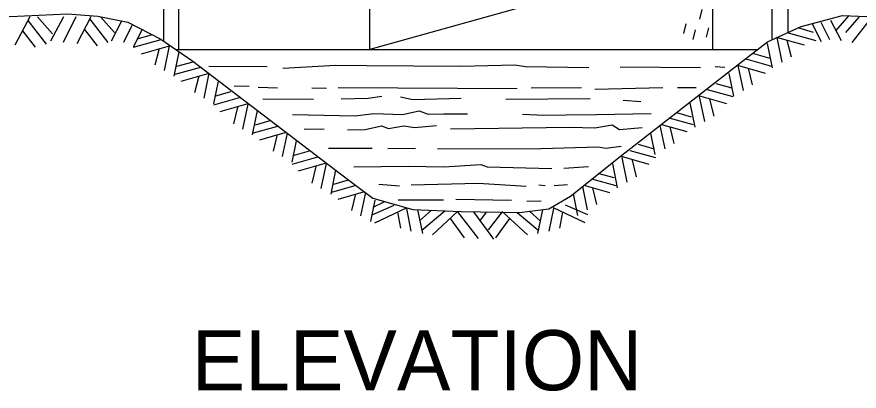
# Model space of a CAD drawing. Extents: x -894 to 866, y -476 to 714.
# Drawn here: x -334.5 to -194.1, y -266.5 to -204.2 of the extents above; entities that cross this region are included whole.
import ezdxf

# ---------------------------------------------------------------- set-up
doc = ezdxf.new("R2010")
doc.units = 0
for name, color, linetype in [('57 Undefined', 7, 'Continuous'), ('59 Sndwall Anno', 7, 'Continuous'), ('60 Nongeo Data', 7, 'Continuous')]:
    doc.layers.add(name, color=color, linetype=linetype)

msp = doc.modelspace()

# ---------------------------------------------------------------- linework, layer by layer
at = {"layer": '59 Sndwall Anno'}
for p, q in [((-220.68, -204.58), (-220.32, -202.97)), ((-332.31, -204.23), (-334.79, -208.93)), ((-332.63, -204.83), (-329.61, -208.73)), ((-331.03, -204.21), (-328.52, -207.06)), ((-326.71, -204.21), (-328.84, -208.28)), ((-324.64, -204.21), (-326.76, -208.49)), ((-322.12, -204.21), (-324.48, -208.7)), ((-322.32, -204.6), (-319.3, -208.5)), ((-320.45, -204.28), (-318.2, -206.82)), ((-198.92, -204.76), (-197.16, -208.12)), ((-195.85, -204.01), (-198.1, -206.55)), ((-194.18, -204.28), (-196.43, -206.82)), ((-192.32, -204.6), (-195.34, -208.5)), ((-317.01, -204.92), (-318.77, -208.28)), ((-315.23, -205.55), (-316.69, -208.49)), ((-313.6, -206.25), (-315.06, -209.19)), ((-223.35, -206.97), (-222.98, -205.37)), ((-219.58, -207.61), (-219.21, -206.01)), ((-201.73, -206.79), (-204.12, -206.1)), ((-201.95, -205.39), (-200.49, -208.33)), ((-200.54, -205.07), (-199.08, -208)), ((-333.53, -206.54), (-331.41, -209.26)), ((-323.22, -206.3), (-321.09, -209.03)), ((-314.41, -207.87), (-312.02, -207.18)), ((-221.79, -207.98), (-221.42, -206.38)), ((-203.27, -208.94), (-207.92, -207.62)), ((-207.87, -207.62), (-207.02, -211.76)), ((-201.31, -208.2), (-205.92, -206.92)), ((-315.05, -209.28), (-310.44, -207.99)), ((-313.68, -210.34), (-309.03, -209.02)), ((-309.08, -209.02), (-309.93, -213.16)), ((-209.45, -208.64), (-208.64, -212.7)), ((-206.17, -208.09), (-205.48, -210.86)), ((-310.78, -209.49), (-311.47, -212.27)), ((-307.5, -210.04), (-308.31, -214.1)), ((-208.99, -211.14), (-211.67, -210.38)), ((-307.8, -212.44), (-305.12, -211.67)), ((-208.68, -212.46), (-212.96, -211.27)), ((-308.1, -213.76), (-303.82, -212.56)), ((-209.72, -213.62), (-214.37, -212.3)), ((-214.33, -212.3), (-213.48, -216.44)), ((-212.62, -212.77), (-211.94, -215.54)), ((-307.07, -214.91), (-302.42, -213.59)), ((-304.17, -214.06), (-304.85, -216.84)), ((-302.46, -213.59), (-303.31, -217.73)), ((-215.85, -213.61), (-215.1, -217.38)), ((-300.94, -214.9), (-301.69, -218.67)), ((-215.31, -216.1), (-217.99, -215.33)), ((-301.48, -217.39), (-298.8, -216.63)), ((-216.21, -218.66), (-220.86, -217.34)), ((-220.78, -217.47), (-219.92, -221.61)), ((-215.13, -217.54), (-219.41, -216.35)), ((-301.65, -218.84), (-297.37, -217.65)), ((-300.58, -219.95), (-295.93, -218.63)), ((-296.01, -218.76), (-296.86, -222.9)), ((-222.35, -218.49), (-221.54, -222.55)), ((-219.07, -217.93), (-218.38, -220.71)), ((-297.72, -219.23), (-298.4, -222)), ((-294.43, -219.78), (-295.24, -223.84)), ((-222.05, -220.88), (-224.53, -220.18)), ((-294.73, -222.17), (-292.26, -221.47)), ((-221.75, -222.2), (-225.78, -221.08)), ((-295.04, -223.49), (-291, -222.37)), ((-227.34, -222.28), (-226.54, -226.18)), ((-222.78, -223.36), (-227.03, -222.15)), ((-225.68, -222.51), (-225, -225.28)), ((-294, -224.65), (-289.75, -223.44)), ((-291.1, -223.8), (-291.79, -226.57)), ((-289.44, -223.57), (-290.25, -227.47)), ((-228.88, -223.54), (-228.16, -227.12)), ((-287.91, -224.83), (-288.63, -228.41)), ((-228.21, -226.23), (-230.89, -225.47)), ((-288.42, -227.26), (-285.74, -226.49)), ((-228.03, -227.68), (-232.31, -226.49)), ((-288.59, -228.7), (-284.31, -227.51)), ((-287.52, -229.82), (-282.86, -228.5)), ((-282.95, -228.62), (-283.8, -232.76)), ((-235.25, -228.62), (-234.44, -232.68)), ((-229.11, -228.79), (-233.76, -227.47)), ((-233.68, -227.6), (-232.82, -231.74)), ((-231.97, -228.07), (-231.28, -230.85)), ((-284.66, -229.09), (-285.34, -231.87)), ((-281.37, -229.65), (-282.18, -233.71)), ((-281.67, -232.04), (-279.2, -231.33)), ((-234.65, -232.33), (-238.68, -231.21)), ((-234.95, -231.02), (-237.43, -230.31)), ((-281.98, -233.36), (-277.94, -232.24)), ((-240.24, -232.42), (-239.44, -236.31)), ((-235.68, -233.49), (-239.93, -232.29)), ((-238.58, -232.64), (-237.9, -235.42)), ((-280.94, -234.52), (-276.69, -233.31)), ((-278.04, -233.66), (-278.72, -236.44)), ((-276.38, -233.44), (-277.19, -237.33)), ((-241.78, -233.67), (-241.06, -237.25)), ((-274.85, -234.69), (-275.56, -238.28)), ((-275.3, -237.15), (-271.59, -235.53)), ((-275.12, -235.86), (-273.26, -235)), ((-239.33, -237.15), (-243.05, -235.53)), ((-274.83, -238.46), (-269.57, -236)), ((-271.06, -236.73), (-270.56, -239.35)), ((-269.57, -236.07), (-268.81, -239.84)), ((-267.71, -236.34), (-266.9, -240.26)), ((-267.37, -238.14), (-265.41, -236.39)), ((-266.98, -239.71), (-263.16, -236.49)), ((-261.04, -236.6), (-265.23, -240.5)), ((-261.03, -236.63), (-257.63, -241.1)), ((-258.39, -236.65), (-255.04, -241.21)), ((-256.25, -236.65), (-257.26, -238.03)), ((-253.61, -236.63), (-255.92, -239.66)), ((-253.59, -236.6), (-249.4, -240.5)), ((-247.65, -239.71), (-251.09, -236.81)), ((-247.26, -238.14), (-249.06, -236.54)), ((-246.92, -236.34), (-247.73, -240.26)), ((-245.06, -236.07), (-245.82, -239.84)), ((-239.8, -238.46), (-245.06, -236)), ((-243.57, -236.73), (-244.07, -239.35)), ((-262.26, -237.78), (-259.93, -240.97)), ((-252.38, -237.78), (-254.71, -240.97))]:
    msp.add_line(p, q, dxfattribs=at)
for points in [[(-302.48, -212.42), (-292.74, -212.47)], [(-290.13, -212.76), (-281.32, -212.24), (-276.18, -212.29), (-260.48, -212.43), (-251.51, -212.19), (-249.71, -212.48), (-239.19, -212.61)], [(-233.97, -212.54), (-220.59, -212.63)], [(-218.15, -212.47), (-216.52, -212.6)], [(-298.27, -215.7), (-295.75, -215.74)], [(-294.28, -215.91), (-291.02, -216)], [(-285.31, -216.04), (-282.9, -216.05)], [(-280.94, -215.96), (-251.13, -216.12)], [(-248.77, -216.04), (-240.41, -215.97)], [(-238.16, -216.26), (-226.87, -215.98)], [(-224.38, -215.94), (-221.32, -215.95)], [(-280.45, -217.85), (-275.93, -217.73), (-273.64, -217.4)], [(-293.46, -217.83), (-285.06, -217.93)], [(-270.54, -217.53), (-268.5, -217.94), (-260.47, -217.71)], [(-253.01, -217.92), (-238.94, -217.77)], [(-233.47, -218.06), (-230.49, -218.31)], [(-288.56, -220.46), (-278.12, -220.67), (-275.02, -220.31), (-270.21, -220.43), (-267.44, -219.82), (-265.93, -220.4), (-263.4, -220.36), (-259.4, -220.32)], [(-250.23, -220.38), (-246.68, -220.54), (-242.97, -220.51), (-237.91, -220.47), (-228.82, -220.27)], [(-286.6, -222.87), (-283.26, -222.84)], [(-279.38, -223), (-276.44, -222.96), (-273.71, -222.35), (-272.53, -222.76), (-270, -222.32), (-268.21, -222.61), (-264.58, -222.28)], [(-262.21, -222.82), (-242.27, -222.59), (-238.15, -222.68), (-235.3, -222.19), (-234.08, -222.97), (-230.28, -222.61)], [(-264.41, -226.17), (-247.12, -226.11), (-237.62, -225.83), (-236.35, -226.04), (-233.78, -225.71)], [(-282.56, -226.03), (-275.26, -226.04)], [(-272.69, -226.12), (-268.04, -226.08)], [(-278.31, -229.14), (-269.22, -229.07), (-263.34, -229.16), (-257.15, -228.76), (-256.13, -229.17), (-245.32, -229.46)], [(-243.36, -229.39), (-239.24, -229.1)], [(-274.14, -232.05), (-270.72, -232.3)], [(-268.8, -232.18), (-257.59, -231.87), (-249.63, -232.36)], [(-247.51, -232.16), (-246.45, -232.25)], [(-244.94, -232.25), (-242.74, -232.09)], [(-270.92, -234.67), (-263.41, -234.68)], [(-261.33, -234.56), (-252.08, -234.69)], [(-249.51, -234.86), (-247.14, -234.82)]]:
    msp.add_lwpolyline(points, dxfattribs=at)
at = {"layer": '60 Nongeo Data'}
for p, q in [((-275.65, -209.63), (-275.65, -152.42)), ((-218.52, -209.63), (-218.52, -152.42)), ((-309.99, -208.18), (-309.99, -192.12)), ((-307.5, -209.63), (-307.5, -192.12)), ((-208.61, -208.02), (-208.61, -192.11)), ((-205.97, -206.8), (-205.97, -192.11)), ((-218.52, -193.69), (-275.65, -209.63)), ((-308, -209.63), (-211.05, -209.63))]:
    msp.add_line(p, q, dxfattribs=at)
msp.add_lwpolyline([(-441.36, -203.76), (-335.57, -204.16), (-326.03, -203.68), (-320.97, -204.1), (-315.95, -205.08), (-310.48, -207.91), (-305.17, -211.6), (-279.36, -231.23), (-275.16, -234.38), (-268.51, -236.27), (-260.43, -236.57), (-250.73, -236.74), (-245.83, -236.13), (-242.21, -234.05), (-233.66, -227.23), (-213.79, -211.74), (-209.39, -208.35), (-203.81, -205.82), (-196.92, -203.98), (-190.19, -204.24), (-106.45, -204.72)], dxfattribs=at)

# ---------------------------------------------------------------- texts
at = {"layer": '57 Undefined'}
msp.add_text('ELEVATION', height=10, dxfattribs=at).set_placement((-305.34, -266.34))

doc.saveas('drawing.dxf')
